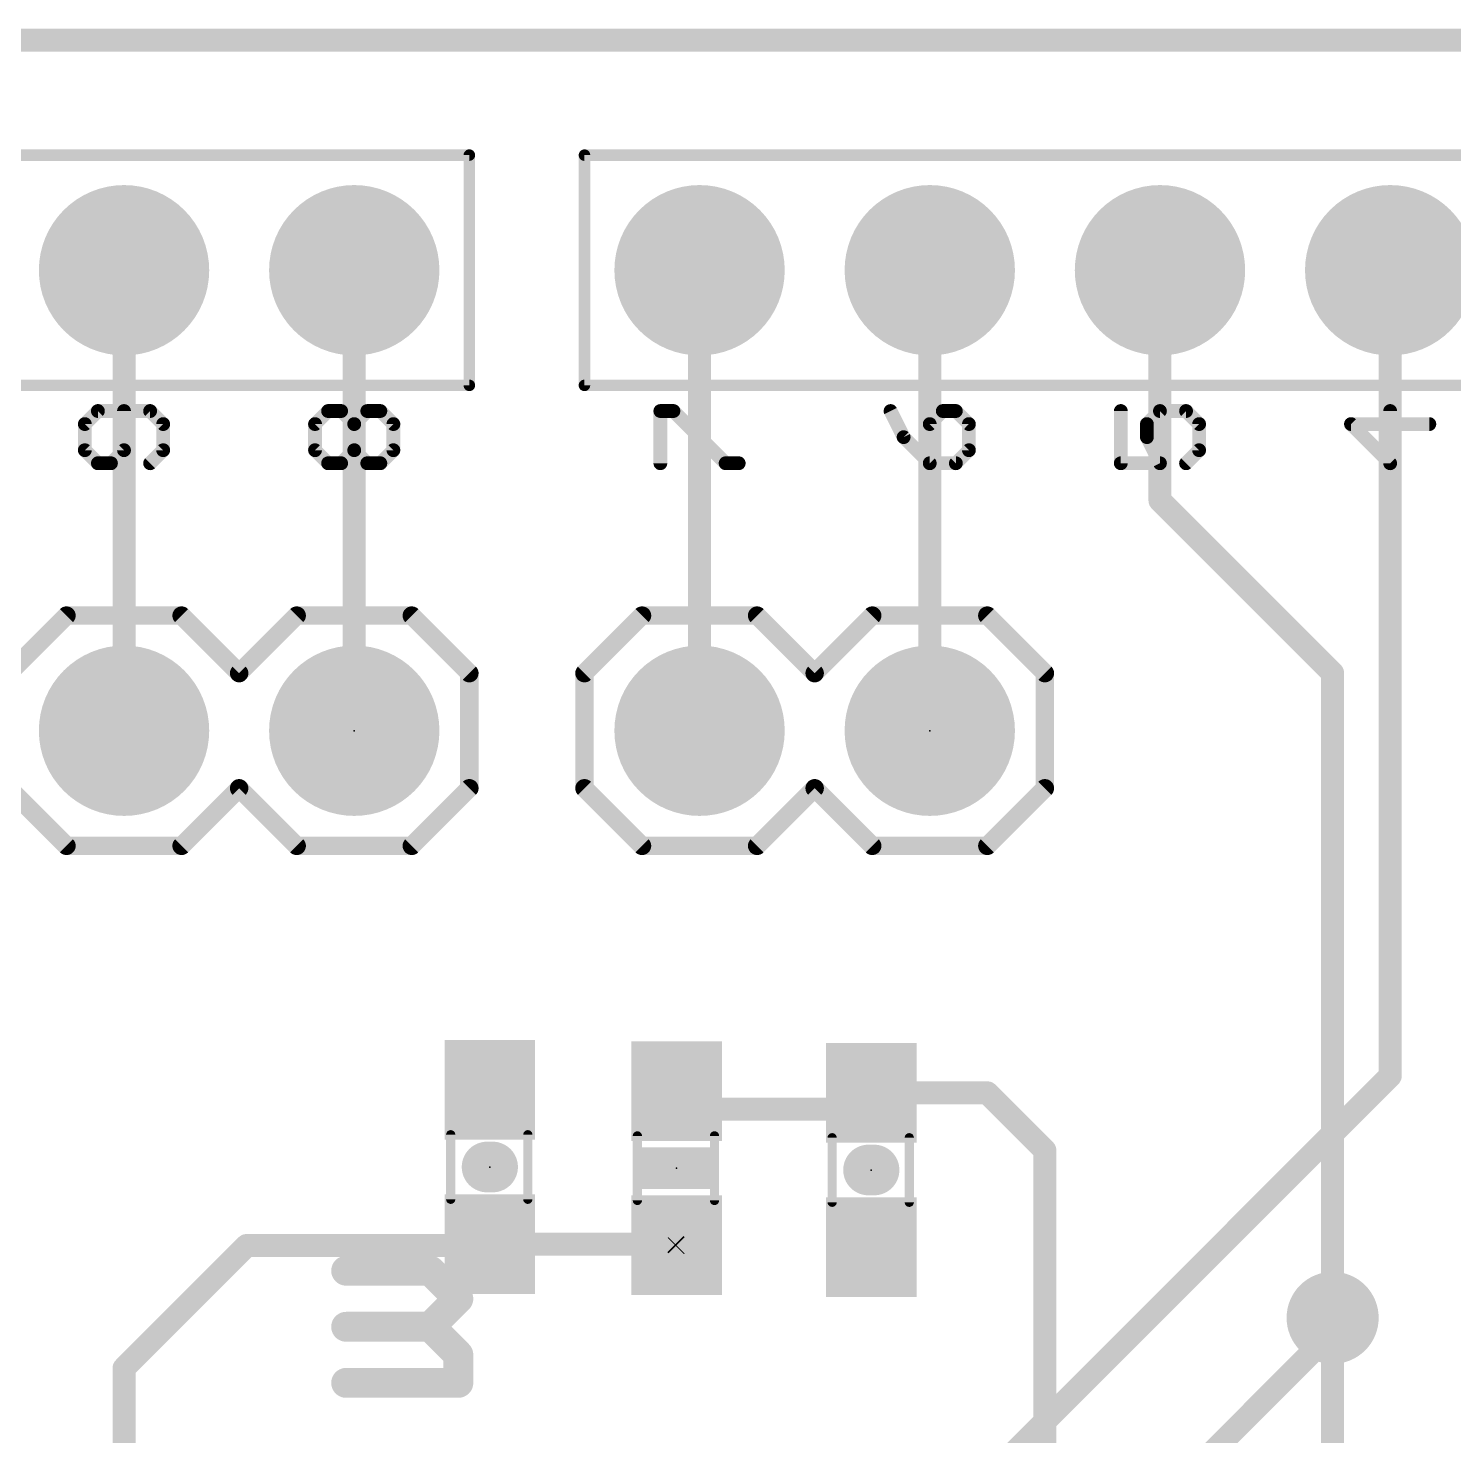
# Model space of a CAD drawing. Extents: x -16 to 96, y -18 to 53.
# Drawn here: x 29.43 to 45.15, y 37.94 to 53.47 of the extents above; entities that cross this region are included whole.
import ezdxf

# ---------------------------------------------------------------- set-up
doc = ezdxf.new("R2010")
doc.units = 0
for name, color, linetype in [('1', 12, 'CONTINUOUS'), ('16', 132, 'CONTINUOUS'), ('17', 110, 'CONTINUOUS'), ('18', 110, 'CONTINUOUS'), ('20', 53, 'CONTINUOUS'), ('21', 41, 'CONTINUOUS'), ('22', 40, 'CONTINUOUS'), ('23', 53, 'CONTINUOUS'), ('51', 53, 'CONTINUOUS')]:
    doc.layers.add(name, color=color, linetype=linetype)

# ---------------------------------------------------------------- blocks, each defined once
blk = doc.blocks.new('RECT')
blk.add_solid([(-0.5, -0.5), (0.5, -0.5), (-0.5, 0.5), (0.5, 0.5)])
blk = doc.blocks.new('ROUNDP')
at = {"const_width": 0.5}
blk.add_lwpolyline([(0, -0.25, 1), (0, 0.25, 1), (0, -0.25)], format="xyb", dxfattribs=at)
blk = doc.blocks.new('ROUNDV')
at = {"const_width": 0.5}
blk.add_lwpolyline([(0, -0.25, 1), (0, 0.25, 1), (0, -0.25)], format="xyb", dxfattribs=at)

msp = doc.modelspace()

# ---------------------------------------------------------------- linework, layer by layer
at = {"layer": '1', "const_width": 0.254}
for points in [[(55.88, 53.34), (2.54, 53.34)], [(30.48, 45.72), (30.48, 50.8)], [(33.02, 45.72), (33.02, 50.8)], [(36.83, 45.72), (36.83, 50.8)], [(39.37, 45.72), (39.37, 50.8)], [(41.91, 48.26), (41.91, 50.8)], [(43.815, 46.355), (41.91, 48.26)], [(43.815, 39.243), (43.815, 46.355)], [(36.576, 41.744), (36.776, 41.544)], [(38.5452, 41.544), (38.7248, 41.7237)], [(38.7257, 41.7246), (38.7248, 41.7237)], [(40.005, 41.7246), (38.7257, 41.7246)], [(40.64, 41.0896), (40.005, 41.7246)], [(36.776, 41.544), (38.5452, 41.544)], [(40.64, 36.83), (40.64, 41.0896)], [(30.48, 38.6867), (31.8338, 40.0406)], [(31.8338, 40.0406), (34.4999, 40.0406)], [(34.4999, 40.0406), (34.5161, 40.0567)], [(34.5161, 40.0567), (36.5633, 40.0567)], [(36.5633, 40.0567), (36.576, 40.044)], [(36.5684, 40.0364), (36.576, 40.044)], [(43.815, 39.0906), (43.815, 39.243)], [(39.6494, 34.925), (43.815, 39.0906)], [(30.48, 36.83), (30.48, 38.6867)]]:
    msp.add_lwpolyline(points, dxfattribs=at)
at = {"layer": '1', "const_width": 0.127}
for points in [[(30.5435, 50.8, 1), (30.4165, 50.8)], [(33.0835, 50.8, 1), (32.9565, 50.8)], [(36.8935, 50.8, 1), (36.7665, 50.8)], [(39.4335, 50.8, 1), (39.3065, 50.8)], [(41.9735, 50.8, 1), (41.8465, 50.8)], [(41.9549, 48.3049, 1), (41.8651, 48.2151)], [(41.8465, 48.26, 1), (41.9735, 48.26)], [(43.8785, 46.355, 1), (43.7515, 46.355)], [(43.7701, 46.3101, 1), (43.8599, 46.3999)], [(30.4165, 45.72, 1), (30.5435, 45.72)], [(32.9565, 45.72, 1), (33.0835, 45.72)], [(36.7665, 45.72, 1), (36.8935, 45.72)], [(39.3065, 45.72, 1), (39.4335, 45.72)], [(36.6209, 41.7889, 1), (36.5311, 41.6991)], [(38.6799, 41.7686, 1), (38.7697, 41.6788)], [(38.7257, 41.7881, 1), (38.7257, 41.6611)], [(38.7697, 41.6788, 1), (38.6799, 41.7686)], [(38.7706, 41.6797, 1), (38.6808, 41.7695)], [(40.0499, 41.7695, 1), (39.9601, 41.6797)], [(40.005, 41.6611, 1), (40.005, 41.7881)], [(36.776, 41.6075, 1), (36.776, 41.4805)], [(38.5452, 41.4805, 1), (38.5452, 41.6075)], [(36.7311, 41.4991, 1), (36.8209, 41.5889)], [(38.5003, 41.5889, 1), (38.5901, 41.4991)], [(40.7035, 41.0896, 1), (40.5765, 41.0896)], [(40.5951, 41.0447, 1), (40.6849, 41.1345)], [(31.8338, 40.1041, 1), (31.8338, 39.9771)], [(31.8787, 39.9957, 1), (31.7889, 40.0855)], [(34.455, 40.0855, 1), (34.5448, 39.9957)], [(34.5161, 40.1202, 1), (34.5161, 39.9932)], [(34.561, 40.0118, 1), (34.4712, 40.1016)], [(34.4999, 39.9771, 1), (34.4999, 40.1041)], [(36.6082, 40.1016, 1), (36.5184, 40.0118)], [(36.5235, 40.0813, 1), (36.6133, 39.9915)], [(36.6209, 39.9991, 1), (36.5311, 40.0889)], [(36.5311, 39.9991, 1), (36.6209, 40.0889)], [(36.5633, 39.9932, 1), (36.5633, 40.1202)], [(43.8785, 39.243, 1), (43.7515, 39.243)], [(43.7515, 39.243, 1), (43.8785, 39.243)], [(43.7515, 39.0906, 1), (43.8785, 39.0906)], [(43.8599, 39.0457, 1), (43.7701, 39.1355)], [(30.5435, 38.6867, 1), (30.4165, 38.6867)], [(30.4351, 38.7316, 1), (30.5249, 38.6418)]]:
    msp.add_lwpolyline(points, format="xyb", dxfattribs=at)
at = {"layer": '16', "const_width": 0.254}
for points in [[(55.88, 53.34), (2.54, 53.34)], [(44.45, 41.91), (44.45, 50.8)], [(32.766, 30.226), (44.45, 41.91)], [(43.815, 39.243), (43.815, 20.32)]]:
    msp.add_lwpolyline(points, dxfattribs=at)
at = {"layer": '16', "const_width": 0.127}
for points in [[(44.5135, 50.8, 1), (44.3865, 50.8)], [(44.4949, 41.8651, 1), (44.4051, 41.9549)], [(44.3865, 41.91, 1), (44.5135, 41.91)], [(43.8785, 39.243, 1), (43.7515, 39.243)]]:
    msp.add_lwpolyline(points, format="xyb", dxfattribs=at)
at = {"layer": '20', "const_width": 0.2032}
msp.add_lwpolyline([(55.88, 53.34), (2.54, 53.34)], dxfattribs=at)
at = {"layer": '21'}
for points, const_width in [([(30.1915, 49.2469), (30.0475, 49.1029)], 0.1524), ([(30.7677, 49.2469), (30.1915, 49.2469)], 0.1524), ([(30.4796, 48.8147), (30.4796, 49.2469)], 0.1524), ([(30.9118, 49.1029), (30.7677, 49.2469)], 0.1524), ([(32.5875, 49.1029), (32.7315, 49.2469)], 0.1524), ([(32.7315, 49.2469), (32.8756, 49.2469)], 0.1524), ([(32.8756, 49.2469), (33.0196, 49.1029)], 0.1524), ([(33.0196, 49.1029), (33.1637, 49.2469)], 0.1524), ([(33.1637, 49.2469), (33.3077, 49.2469)], 0.1524), ([(33.3077, 49.2469), (33.4518, 49.1029)], 0.1524), ([(36.3975, 48.6707), (36.3975, 49.2469)], 0.1524), ([(36.3975, 49.2469), (36.5415, 49.2469)], 0.1524), ([(36.5415, 49.2469), (37.1177, 48.6707)], 0.1524), ([(38.9375, 49.2469), (39.0815, 48.9588)], 0.1524), ([(39.5137, 49.2469), (39.3696, 49.1029)], 0.1524), ([(39.6577, 49.2469), (39.5137, 49.2469)], 0.1524), ([(39.8018, 49.1029), (39.6577, 49.2469)], 0.1524), ([(41.4775, 49.2469), (41.4775, 48.6707)], 0.1524), ([(41.7656, 49.1029), (41.9096, 49.2469)], 0.1524), ([(41.9096, 49.2469), (42.1977, 49.2469)], 0.1524), ([(42.1977, 49.2469), (42.3418, 49.1029)], 0.1524), ([(44.4496, 48.6707), (44.4496, 49.2469)], 0.1524), ([(30.0475, 49.1029), (30.0475, 48.8147)], 0.1524), ([(30.9118, 48.8147), (30.9118, 49.1029)], 0.1524), ([(32.5875, 48.8147), (32.5875, 49.1029)], 0.1524), ([(33.0196, 48.8147), (33.0196, 49.1029)], 0.1524), ([(33.4518, 49.1029), (33.4518, 48.8147)], 0.1524), ([(39.3696, 49.1029), (39.3696, 48.6707)], 0.1524), ([(39.8018, 48.8147), (39.8018, 49.1029)], 0.1524), ([(41.7656, 48.9588), (41.7656, 49.1029)], 0.1524), ([(42.3418, 49.1029), (42.3418, 48.8147)], 0.1524), ([(44.8818, 49.1029), (44.0175, 49.1029)], 0.1524), ([(44.0175, 49.1029), (44.4496, 48.6707)], 0.1524), ([(39.0815, 48.9588), (39.3696, 48.6707)], 0.1524), ([(41.9096, 48.6707), (41.7656, 48.9588)], 0.1524), ([(30.0475, 48.8147), (30.1915, 48.6707)], 0.1524), ([(30.1915, 48.6707), (30.3356, 48.6707)], 0.1524), ([(30.3356, 48.6707), (30.4796, 48.8147)], 0.1524), ([(30.7677, 48.6707), (30.9118, 48.8147)], 0.1524), ([(32.7315, 48.6707), (32.5875, 48.8147)], 0.1524), ([(32.8756, 48.6707), (32.7315, 48.6707)], 0.1524), ([(33.0196, 48.8147), (32.8756, 48.6707)], 0.1524), ([(33.1637, 48.6707), (33.0196, 48.8147)], 0.1524), ([(33.3077, 48.6707), (33.1637, 48.6707)], 0.1524), ([(33.4518, 48.8147), (33.3077, 48.6707)], 0.1524), ([(37.1177, 48.6707), (37.2618, 48.6707)], 0.1524), ([(39.3696, 48.6707), (39.6577, 48.6707)], 0.1524), ([(39.6577, 48.6707), (39.8018, 48.8147)], 0.1524), ([(41.4775, 48.6707), (41.9096, 48.6707)], 0.1524), ([(42.3418, 48.8147), (42.1977, 48.6707)], 0.1524), ([(29.21, 46.355), (29.845, 46.99)], 0.2032), ([(29.845, 46.99), (31.115, 46.99)], 0.2032), ([(31.115, 46.99), (31.75, 46.355)], 0.2032), ([(31.75, 46.355), (32.385, 46.99)], 0.2032), ([(32.385, 46.99), (33.655, 46.99)], 0.2032), ([(34.29, 46.355), (33.655, 46.99)], 0.2032), ([(35.56, 46.355), (36.195, 46.99)], 0.2032), ([(36.195, 46.99), (37.465, 46.99)], 0.2032), ([(37.465, 46.99), (38.1, 46.355)], 0.2032), ([(38.1, 46.355), (38.735, 46.99)], 0.2032), ([(38.735, 46.99), (40.005, 46.99)], 0.2032), ([(40.64, 46.355), (40.005, 46.99)], 0.2032), ([(34.29, 45.085), (34.29, 46.355)], 0.2032), ([(35.56, 45.085), (35.56, 46.355)], 0.2032), ([(40.64, 45.085), (40.64, 46.355)], 0.2032), ([(29.845, 44.45), (29.21, 45.085)], 0.2032), ([(31.75, 45.085), (31.115, 44.45)], 0.2032), ([(32.385, 44.45), (31.75, 45.085)], 0.2032), ([(33.655, 44.45), (34.29, 45.085)], 0.2032), ([(36.195, 44.45), (35.56, 45.085)], 0.2032), ([(38.1, 45.085), (37.465, 44.45)], 0.2032), ([(38.735, 44.45), (38.1, 45.085)], 0.2032), ([(40.005, 44.45), (40.64, 45.085)], 0.2032), ([(31.115, 44.45), (29.845, 44.45)], 0.2032), ([(33.655, 44.45), (32.385, 44.45)], 0.2032), ([(37.465, 44.45), (36.195, 44.45)], 0.2032), ([(40.005, 44.45), (38.735, 44.45)], 0.2032), ([(34.4856, 40.9067), (34.5466, 40.9067)], 0.5588), ([(38.6943, 40.8737), (38.7553, 40.8737)], 0.5588)]:
    msp.add_lwpolyline(points, dxfattribs=dict(at, const_width=const_width))
for points, const_width in [([(30.1915, 49.285, 1), (30.1915, 49.2088)], 0.0762), ([(30.2185, 49.22, 1), (30.1646, 49.2738)], 0.0762), ([(30.5177, 49.2469, 1), (30.4415, 49.2469)], 0.0762), ([(30.7947, 49.2738, 1), (30.7408, 49.22)], 0.0762), ([(30.7677, 49.2088, 1), (30.7677, 49.285)], 0.0762), ([(32.7315, 49.285, 1), (32.7315, 49.2088)], 0.0762), ([(32.7585, 49.22, 1), (32.7046, 49.2738)], 0.0762), ([(32.9025, 49.2738, 1), (32.8486, 49.22)], 0.0762), ([(32.8756, 49.2088, 1), (32.8756, 49.285)], 0.0762), ([(33.1637, 49.285, 1), (33.1637, 49.2088)], 0.0762), ([(33.1906, 49.22, 1), (33.1367, 49.2738)], 0.0762), ([(33.3347, 49.2738, 1), (33.2808, 49.22)], 0.0762), ([(33.3077, 49.2088, 1), (33.3077, 49.285)], 0.0762), ([(36.4356, 49.2469, 1), (36.3594, 49.2469)], 0.0762), ([(36.3975, 49.285, 1), (36.3975, 49.2088)], 0.0762), ([(36.5685, 49.2738, 1), (36.5146, 49.22)], 0.0762), ([(36.5415, 49.2088, 1), (36.5415, 49.285)], 0.0762), ([(38.9715, 49.2639, 1), (38.9034, 49.2299)], 0.0762), ([(39.5137, 49.285, 1), (39.5137, 49.2088)], 0.0762), ([(39.5406, 49.22, 1), (39.4867, 49.2738)], 0.0762), ([(39.6847, 49.2738, 1), (39.6308, 49.22)], 0.0762), ([(39.6577, 49.2088, 1), (39.6577, 49.285)], 0.0762), ([(41.5156, 49.2469, 1), (41.4394, 49.2469)], 0.0762), ([(41.9096, 49.285, 1), (41.9096, 49.2088)], 0.0762), ([(41.9366, 49.22, 1), (41.8827, 49.2738)], 0.0762), ([(42.2247, 49.2738, 1), (42.1708, 49.22)], 0.0762), ([(42.1977, 49.2088, 1), (42.1977, 49.285)], 0.0762), ([(44.4877, 49.2469, 1), (44.4115, 49.2469)], 0.0762), ([(30.0205, 49.1298, 1), (30.0744, 49.0759)], 0.0762), ([(30.0856, 49.1029, 1), (30.0094, 49.1029)], 0.0762), ([(30.9499, 49.1029, 1), (30.8737, 49.1029)], 0.0762), ([(30.8849, 49.0759, 1), (30.9387, 49.1298)], 0.0762), ([(32.5605, 49.1298, 1), (32.6144, 49.0759)], 0.0762), ([(32.6256, 49.1029, 1), (32.5494, 49.1029)], 0.0762), ([(33.0577, 49.1029, 1), (32.9815, 49.1029)], 0.0762), ([(32.9927, 49.1298, 1), (33.0466, 49.0759)], 0.0762), ([(32.9927, 49.0759, 1), (33.0466, 49.1298)], 0.0762), ([(33.4899, 49.1029, 1), (33.4137, 49.1029)], 0.0762), ([(33.4249, 49.0759, 1), (33.4787, 49.1298)], 0.0762), ([(39.4077, 49.1029, 1), (39.3315, 49.1029)], 0.0762), ([(39.3427, 49.1298, 1), (39.3966, 49.0759)], 0.0762), ([(39.8399, 49.1029, 1), (39.7637, 49.1029)], 0.0762), ([(39.7749, 49.0759, 1), (39.8287, 49.1298)], 0.0762), ([(41.7386, 49.1298, 1), (41.7925, 49.0759)], 0.0762), ([(41.8037, 49.1029, 1), (41.7275, 49.1029)], 0.0762), ([(42.3799, 49.1029, 1), (42.3037, 49.1029)], 0.0762), ([(42.3149, 49.0759, 1), (42.3687, 49.1298)], 0.0762), ([(44.0444, 49.1298, 1), (43.9905, 49.0759)], 0.0762), ([(44.0175, 49.141, 1), (44.0175, 49.0648)], 0.0762), ([(44.8818, 49.0648, 1), (44.8818, 49.141)], 0.0762), ([(39.1085, 48.9857, 1), (39.0546, 48.9319)], 0.0762), ([(39.0474, 48.9418, 1), (39.1156, 48.9758)], 0.0762), ([(41.7997, 48.9758, 1), (41.7315, 48.9418)], 0.0762), ([(41.7275, 48.9588, 1), (41.8037, 48.9588)], 0.0762), ([(30.0744, 48.8417, 1), (30.0205, 48.7878)], 0.0762), ([(30.0094, 48.8147, 1), (30.0856, 48.8147)], 0.0762), ([(30.1915, 48.7088, 1), (30.1915, 48.6326)], 0.0762), ([(30.3356, 48.6326, 1), (30.3356, 48.7088)], 0.0762), ([(30.4415, 48.8147, 1), (30.5177, 48.8147)], 0.0762), ([(30.5066, 48.7878, 1), (30.4527, 48.8417)], 0.0762), ([(30.8737, 48.8147, 1), (30.9499, 48.8147)], 0.0762), ([(30.9387, 48.7878, 1), (30.8849, 48.8417)], 0.0762), ([(32.6144, 48.8417, 1), (32.5605, 48.7878)], 0.0762), ([(32.5494, 48.8147, 1), (32.6256, 48.8147)], 0.0762), ([(32.7315, 48.7088, 1), (32.7315, 48.6326)], 0.0762), ([(32.8756, 48.6326, 1), (32.8756, 48.7088)], 0.0762), ([(33.0466, 48.8417, 1), (32.9927, 48.7878)], 0.0762), ([(32.9815, 48.8147, 1), (33.0577, 48.8147)], 0.0762), ([(33.0466, 48.7878, 1), (32.9927, 48.8417)], 0.0762), ([(33.1637, 48.7088, 1), (33.1637, 48.6326)], 0.0762), ([(33.3077, 48.6326, 1), (33.3077, 48.7088)], 0.0762), ([(33.4137, 48.8147, 1), (33.4899, 48.8147)], 0.0762), ([(33.4787, 48.7878, 1), (33.4249, 48.8417)], 0.0762), ([(37.1177, 48.7088, 1), (37.1177, 48.6326)], 0.0762), ([(37.2618, 48.6326, 1), (37.2618, 48.7088)], 0.0762), ([(39.3696, 48.7088, 1), (39.3696, 48.6326)], 0.0762), ([(39.6577, 48.6326, 1), (39.6577, 48.7088)], 0.0762), ([(39.7637, 48.8147, 1), (39.8399, 48.8147)], 0.0762), ([(39.8287, 48.7878, 1), (39.7749, 48.8417)], 0.0762), ([(41.4775, 48.7088, 1), (41.4775, 48.6326)], 0.0762), ([(41.9096, 48.6326, 1), (41.9096, 48.7088)], 0.0762), ([(42.3037, 48.8147, 1), (42.3799, 48.8147)], 0.0762), ([(42.3687, 48.7878, 1), (42.3149, 48.8417)], 0.0762), ([(30.1646, 48.6437, 1), (30.2185, 48.6976)], 0.0762), ([(30.3086, 48.6976, 1), (30.3625, 48.6437)], 0.0762), ([(30.7408, 48.6976, 1), (30.7947, 48.6437)], 0.0762), ([(32.7046, 48.6437, 1), (32.7585, 48.6976)], 0.0762), ([(32.8486, 48.6976, 1), (32.9025, 48.6437)], 0.0762), ([(33.1367, 48.6437, 1), (33.1906, 48.6976)], 0.0762), ([(33.2808, 48.6976, 1), (33.3347, 48.6437)], 0.0762), ([(36.3594, 48.6707, 1), (36.4356, 48.6707)], 0.0762), ([(37.0908, 48.6437, 1), (37.1447, 48.6976)], 0.0762), ([(39.3315, 48.6707, 1), (39.4077, 48.6707)], 0.0762), ([(39.3427, 48.6437, 1), (39.3966, 48.6976)], 0.0762), ([(39.6308, 48.6976, 1), (39.6847, 48.6437)], 0.0762), ([(41.4394, 48.6707, 1), (41.5156, 48.6707)], 0.0762), ([(41.8756, 48.6536, 1), (41.9437, 48.6877)], 0.0762), ([(42.1708, 48.6976, 1), (42.2247, 48.6437)], 0.0762), ([(44.4115, 48.6707, 1), (44.4877, 48.6707)], 0.0762), ([(44.4227, 48.6437, 1), (44.4766, 48.6976)], 0.0762), ([(29.845, 47.0408, 1), (29.845, 46.9392)], 0.1016), ([(29.8809, 46.9541, 1), (29.8091, 47.0259)], 0.1016), ([(31.1509, 47.0259, 1), (31.0791, 46.9541)], 0.1016), ([(31.115, 46.9392, 1), (31.115, 47.0408)], 0.1016), ([(32.385, 47.0408, 1), (32.385, 46.9392)], 0.1016), ([(32.4209, 46.9541, 1), (32.3491, 47.0259)], 0.1016), ([(33.6909, 47.0259, 1), (33.6191, 46.9541)], 0.1016), ([(33.655, 46.9392, 1), (33.655, 47.0408)], 0.1016), ([(36.195, 47.0408, 1), (36.195, 46.9392)], 0.1016), ([(36.2309, 46.9541, 1), (36.1591, 47.0259)], 0.1016), ([(37.5009, 47.0259, 1), (37.4291, 46.9541)], 0.1016), ([(37.465, 46.9392, 1), (37.465, 47.0408)], 0.1016), ([(38.735, 47.0408, 1), (38.735, 46.9392)], 0.1016), ([(38.7709, 46.9541, 1), (38.6991, 47.0259)], 0.1016), ([(40.0409, 47.0259, 1), (39.9691, 46.9541)], 0.1016), ([(40.005, 46.9392, 1), (40.005, 47.0408)], 0.1016), ([(31.7141, 46.3909, 1), (31.7859, 46.3191)], 0.1016), ([(31.7141, 46.3191, 1), (31.7859, 46.3909)], 0.1016), ([(34.3408, 46.355, 1), (34.2392, 46.355)], 0.1016), ([(34.2541, 46.3191, 1), (34.3259, 46.3909)], 0.1016), ([(35.6108, 46.355, 1), (35.5092, 46.355)], 0.1016), ([(35.5241, 46.3909, 1), (35.5959, 46.3191)], 0.1016), ([(38.0641, 46.3909, 1), (38.1359, 46.3191)], 0.1016), ([(38.0641, 46.3191, 1), (38.1359, 46.3909)], 0.1016), ([(40.6908, 46.355, 1), (40.5892, 46.355)], 0.1016), ([(40.6041, 46.3191, 1), (40.6759, 46.3909)], 0.1016), ([(31.7859, 45.1209, 1), (31.7141, 45.0491)], 0.1016), ([(31.7859, 45.0491, 1), (31.7141, 45.1209)], 0.1016), ([(34.2392, 45.085, 1), (34.3408, 45.085)], 0.1016), ([(34.3259, 45.0491, 1), (34.2541, 45.1209)], 0.1016), ([(35.5959, 45.1209, 1), (35.5241, 45.0491)], 0.1016), ([(35.5092, 45.085, 1), (35.6108, 45.085)], 0.1016), ([(38.1359, 45.1209, 1), (38.0641, 45.0491)], 0.1016), ([(38.1359, 45.0491, 1), (38.0641, 45.1209)], 0.1016), ([(40.5892, 45.085, 1), (40.6908, 45.085)], 0.1016), ([(40.6759, 45.0491, 1), (40.6041, 45.1209)], 0.1016), ([(29.845, 44.5008, 1), (29.845, 44.3992)], 0.1016), ([(29.8091, 44.4141, 1), (29.8809, 44.4859)], 0.1016), ([(31.0791, 44.4859, 1), (31.1509, 44.4141)], 0.1016), ([(31.115, 44.3992, 1), (31.115, 44.5008)], 0.1016), ([(32.385, 44.5008, 1), (32.385, 44.3992)], 0.1016), ([(32.3491, 44.4141, 1), (32.4209, 44.4859)], 0.1016), ([(33.6191, 44.4859, 1), (33.6909, 44.4141)], 0.1016), ([(33.655, 44.3992, 1), (33.655, 44.5008)], 0.1016), ([(36.195, 44.5008, 1), (36.195, 44.3992)], 0.1016), ([(36.1591, 44.4141, 1), (36.2309, 44.4859)], 0.1016), ([(37.4291, 44.4859, 1), (37.5009, 44.4141)], 0.1016), ([(37.465, 44.3992, 1), (37.465, 44.5008)], 0.1016), ([(38.735, 44.5008, 1), (38.735, 44.3992)], 0.1016), ([(38.6991, 44.4141, 1), (38.7709, 44.4859)], 0.1016), ([(39.9691, 44.4859, 1), (40.0409, 44.4141)], 0.1016), ([(40.005, 44.3992, 1), (40.005, 44.5008)], 0.1016), ([(34.4856, 41.0464, 1), (34.4856, 40.767)], 0.2794), ([(34.5466, 40.767, 1), (34.5466, 41.0464)], 0.2794), ([(38.6943, 41.0134, 1), (38.6943, 40.734)], 0.2794), ([(38.7553, 40.734, 1), (38.7553, 41.0134)], 0.2794)]:
    msp.add_lwpolyline(points, format="xyb", dxfattribs=dict(at, const_width=const_width))
at = {"layer": '22', "const_width": 0.3302}
for points in [[(33.859, 39.7627), (32.9311, 39.7627)], [(34.1683, 39.4534), (33.859, 39.7627)], [(33.859, 39.1441), (34.1683, 39.4534)], [(33.859, 39.1441), (32.9311, 39.1441)], [(34.1683, 38.8348), (33.859, 39.1441)], [(34.1683, 38.5255), (34.1683, 38.8348)], [(32.9311, 38.5255), (34.1683, 38.5255)]]:
    msp.add_lwpolyline(points, dxfattribs=at)
at = {"layer": '22', "const_width": 0.1651}
for points in [[(32.9311, 39.8452, 1), (32.9311, 39.6801)], [(33.9174, 39.821, 1), (33.8006, 39.7043)], [(33.859, 39.6801, 1), (33.859, 39.8452)], [(34.2267, 39.395, 1), (34.1099, 39.5117)], [(34.1099, 39.395, 1), (34.2267, 39.5117)], [(32.9311, 39.2266, 1), (32.9311, 39.0615)], [(33.9174, 39.2024, 1), (33.8006, 39.0857)], [(33.859, 39.0615, 1), (33.859, 39.2266)], [(33.8006, 39.2024, 1), (33.9174, 39.0857)], [(34.2508, 38.8348, 1), (34.0857, 38.8348)], [(34.1099, 38.7764, 1), (34.2267, 38.8932)], [(32.9311, 38.608, 1), (32.9311, 38.4429)], [(34.1683, 38.4429, 1), (34.1683, 38.608)], [(34.0857, 38.5255, 1), (34.2508, 38.5255)]]:
    msp.add_lwpolyline(points, format="xyb", dxfattribs=at)
at = {"layer": '23'}
for p in [(33.02, 45.72), (39.37, 45.72), (34.5161, 40.9067), (36.576, 40.894), (38.7248, 40.8737)]:
    msp.add_point(p, dxfattribs=at)
at = {"layer": '51'}
for points, const_width in [([(55.88, 53.34), (2.54, 53.34)], 0.254), ([(8.89, 52.07), (34.29, 52.07)], 0.127), ([(34.29, 52.07), (34.29, 49.53)], 0.127), ([(35.56, 49.53), (35.56, 52.07)], 0.127), ([(35.56, 52.07), (55.88, 52.07)], 0.127), ([(34.29, 49.53), (8.89, 49.53)], 0.127), ([(55.88, 49.53), (35.56, 49.53)], 0.127), ([(34.0841, 40.5507), (34.0841, 41.2627)], 0.1016), ([(34.9351, 40.5507), (34.9351, 41.2627)], 0.1016), ([(36.144, 40.538), (36.144, 41.25)], 0.1016), ([(36.995, 40.538), (36.995, 41.25)], 0.1016), ([(38.2928, 40.5177), (38.2928, 41.2297)], 0.1016), ([(39.1438, 40.5177), (39.1438, 41.2297)], 0.1016)]:
    msp.add_lwpolyline(points, dxfattribs=dict(at, const_width=const_width))
for points, const_width in [([(34.3218, 52.07, 1), (34.2582, 52.07)], 0.0635), ([(34.29, 52.0382, 1), (34.29, 52.1018)], 0.0635), ([(35.5918, 52.07, 1), (35.5282, 52.07)], 0.0635), ([(35.56, 52.1018, 1), (35.56, 52.0382)], 0.0635), ([(34.2582, 49.53, 1), (34.3218, 49.53)], 0.0635), ([(34.29, 49.4982, 1), (34.29, 49.5618)], 0.0635), ([(35.56, 49.5618, 1), (35.56, 49.4982)], 0.0635), ([(35.5282, 49.53, 1), (35.5918, 49.53)], 0.0635), ([(34.1095, 41.2627, 1), (34.0587, 41.2627)], 0.0508), ([(34.9605, 41.2627, 1), (34.9097, 41.2627)], 0.0508), ([(36.1694, 41.25, 1), (36.1186, 41.25)], 0.0508), ([(37.0204, 41.25, 1), (36.9696, 41.25)], 0.0508), ([(38.3182, 41.2297, 1), (38.2674, 41.2297)], 0.0508), ([(39.1692, 41.2297, 1), (39.1184, 41.2297)], 0.0508), ([(34.0587, 40.5507, 1), (34.1095, 40.5507)], 0.0508), ([(34.9097, 40.5507, 1), (34.9605, 40.5507)], 0.0508), ([(36.1186, 40.538, 1), (36.1694, 40.538)], 0.0508), ([(36.9696, 40.538, 1), (37.0204, 40.538)], 0.0508), ([(38.2674, 40.5177, 1), (38.3182, 40.5177)], 0.0508), ([(39.1184, 40.5177, 1), (39.1692, 40.5177)], 0.0508)]:
    msp.add_lwpolyline(points, format="xyb", dxfattribs=dict(at, const_width=const_width))

# ---------------------------------------------------------------- block references
at = {"layer": '1', "xscale": 1.1, "rotation": 90}
for p in [(34.5161, 41.7567), (36.576, 41.744), (38.7248, 41.7237), (34.5161, 40.0567), (36.576, 40.044), (38.7248, 40.0237)]:
    msp.add_blockref('RECT', p, dxfattribs=at)
at = {"layer": '17', "xscale": 1.8796, "yscale": 1.8796}
for p in [(30.48, 50.8), (30.48, 50.8), (33.02, 50.8), (33.02, 50.8), (36.83, 50.8), (36.83, 50.8), (39.37, 50.8), (39.37, 50.8), (41.91, 50.8), (41.91, 50.8), (44.45, 50.8), (44.45, 50.8)]:
    msp.add_blockref('ROUNDP', p, dxfattribs=at)
at = {"layer": '17', "xscale": 1.8796, "yscale": 1.8796, "rotation": 270}
for p in [(30.48, 45.72), (30.48, 45.72), (33.02, 45.72), (33.02, 45.72), (36.83, 45.72), (36.83, 45.72), (39.37, 45.72), (39.37, 45.72)]:
    msp.add_blockref('ROUNDP', p, dxfattribs=at)
at = {"layer": '18', "xscale": 1.016, "yscale": 1.016}
msp.add_blockref('ROUNDV', (43.815, 39.243), dxfattribs=at)
msp.add_blockref('ROUNDV', (43.815, 39.243), dxfattribs=at)
at = {"layer": '21', "xscale": 0.4572, "yscale": 0.762, "rotation": 90}
msp.add_blockref('RECT', (36.576, 40.894), dxfattribs=at)
at = {"layer": '51'}
for p, xscale, yscale, rotation in [((30.48, 45.72), 0.508, 0.508, 180), ((33.02, 45.72), 0.508, 0.508, 180), ((36.83, 45.72), 0.508, 0.508, 180), ((39.37, 45.72), 0.508, 0.508, 180), ((34.511, 41.487), 0.5001, 0.95, 90), ((36.5709, 41.4743), 0.5001, 0.95, 90), ((38.7197, 41.4539), 0.5001, 0.95, 90), ((34.511, 40.3186), 0.5001, 0.95, 90), ((36.5709, 40.3058), 0.5001, 0.95, 90), ((38.7197, 40.2855), 0.5001, 0.95, 90)]:
    msp.add_blockref('RECT', p, dxfattribs=dict(at, xscale=xscale, yscale=yscale, rotation=rotation))

doc.saveas('drawing.dxf')
